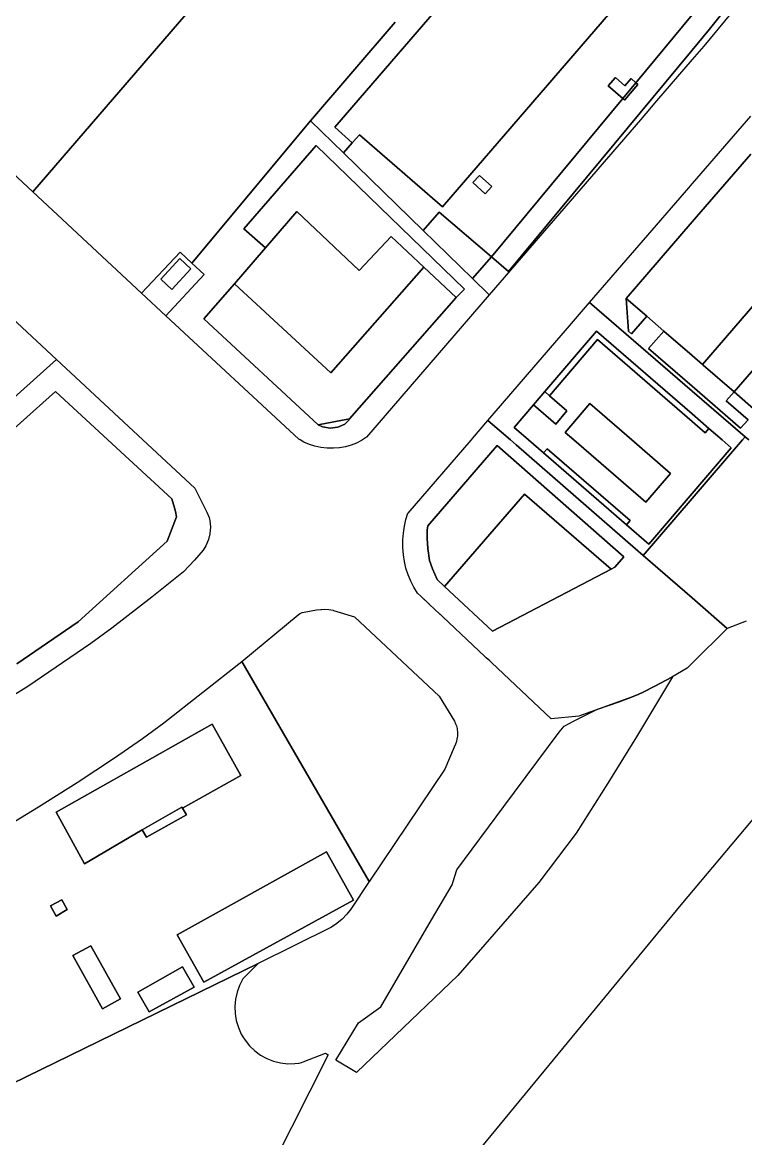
# Model space of a CAD drawing. Header units: millimetres. Extents: x 1888 to 2040, y 1705 to 1894.
# Drawn here: x 1931.3729 to 1931.5289, y 1831.8268 to 1832.0673 of the extents above; entities that cross this region are included whole.
import ezdxf

# ---------------------------------------------------------------- set-up
doc = ezdxf.new("R2010")
doc.units = ezdxf.units.MM

msp = doc.modelspace()

# ---------------------------------------------------------------- linework, layer by layer
for p, q in [((1931.42748, 1832.09133), (1931.37519, 1832.03073)), ((1931.37519, 1832.03073), (1931.42748, 1832.09133)), ((1931.42748, 1832.09133), (1931.37519, 1832.03073)), ((1931.37519, 1832.03073), (1931.42748, 1832.09133)), ((1931.4403, 1832.04467), (1931.47987, 1832.0905)), ((1931.47987, 1832.0905), (1931.4403, 1832.04467)), ((1931.51306, 1832.08496), (1931.46355, 1832.02755)), ((1931.46355, 1832.02755), (1931.51306, 1832.08496)), ((1931.4533, 1832.06731), (1931.43506, 1832.04603)), ((1931.43506, 1832.04603), (1931.4533, 1832.06731)), ((1931.4533, 1832.06731), (1931.43506, 1832.04603)), ((1931.43506, 1832.04603), (1931.4533, 1832.06731)), ((1931.50521, 1832.05426), (1931.51735, 1832.06888)), ((1931.51735, 1832.06888), (1931.50521, 1832.05426)), ((1931.52568, 1832.06915), (1931.51987, 1832.06217)), ((1931.52568, 1832.06915), (1931.51987, 1832.06217)), ((1931.52338, 1832.06867), (1931.5211, 1832.06579)), ((1931.5211, 1832.06579), (1931.52338, 1832.06867)), ((1931.5211, 1832.06579), (1931.51735, 1832.06127)), ((1931.51735, 1832.06127), (1931.5211, 1832.06579)), ((1931.51735, 1832.06127), (1931.47778, 1832.01359)), ((1931.47778, 1832.01359), (1931.51735, 1832.06127)), ((1931.51987, 1832.06217), (1931.51735, 1832.05926)), ((1931.51987, 1832.06217), (1931.51735, 1832.05926)), ((1931.51735, 1832.05926), (1931.50966, 1832.05036)), ((1931.51735, 1832.05926), (1931.50966, 1832.05036)), ((1931.49925, 1832.0536), (1931.50082, 1832.05539)), ((1931.50082, 1832.05539), (1931.49925, 1832.0536)), ((1931.50082, 1832.05539), (1931.50286, 1832.05362)), ((1931.50286, 1832.05362), (1931.50082, 1832.05539)), ((1931.37519, 1832.03073), (1931.3488, 1832.05526)), ((1931.37519, 1832.03073), (1931.3488, 1832.05526)), ((1931.5024, 1832.05087), (1931.49925, 1832.0536)), ((1931.49925, 1832.0536), (1931.5024, 1832.05087)), ((1931.5024, 1832.05087), (1931.50521, 1832.05426)), ((1931.50521, 1832.05426), (1931.5024, 1832.05087)), ((1931.50566, 1832.05387), (1931.50279, 1832.05054)), ((1931.50279, 1832.05054), (1931.50566, 1832.05387)), ((1931.50286, 1832.05362), (1931.50418, 1832.05515)), ((1931.50418, 1832.05515), (1931.50286, 1832.05362)), ((1931.50418, 1832.05515), (1931.50521, 1832.05426)), ((1931.50521, 1832.05426), (1931.50418, 1832.05515)), ((1931.50521, 1832.05426), (1931.50566, 1832.05387)), ((1931.50566, 1832.05387), (1931.50521, 1832.05426)), ((1931.47409, 1832.01677), (1931.5024, 1832.05087)), ((1931.5024, 1832.05087), (1931.47409, 1832.01677)), ((1931.50279, 1832.05054), (1931.5024, 1832.05087)), ((1931.5024, 1832.05087), (1931.50279, 1832.05054)), ((1931.50966, 1832.05036), (1931.50621, 1832.04625)), ((1931.50966, 1832.05036), (1931.50621, 1832.04625)), ((1931.43506, 1832.04603), (1931.4095, 1832.01538)), ((1931.4095, 1832.01538), (1931.43506, 1832.04603)), ((1931.43506, 1832.04603), (1931.4095, 1832.01538)), ((1931.4095, 1832.01538), (1931.43506, 1832.04603)), ((1931.44215, 1832.03914), (1931.43506, 1832.04603)), ((1931.43506, 1832.04603), (1931.44215, 1832.03914)), ((1931.44215, 1832.03914), (1931.43506, 1832.04603)), ((1931.43506, 1832.04603), (1931.44215, 1832.03914)), ((1931.50621, 1832.04625), (1931.47361, 1832.00858)), ((1931.50621, 1832.04625), (1931.47361, 1832.00858)), ((1931.51742, 1832.03258), (1931.52998, 1832.04708)), ((1931.51742, 1832.03258), (1931.52998, 1832.04708)), ((1931.44406, 1832.04131), (1931.4403, 1832.04467)), ((1931.4403, 1832.04467), (1931.44406, 1832.04131)), ((1931.44215, 1832.03914), (1931.44406, 1832.04131)), ((1931.44406, 1832.04131), (1931.44215, 1832.03914)), ((1931.44562, 1832.04301), (1931.44406, 1832.04131)), ((1931.44406, 1832.04131), (1931.44562, 1832.04301)), ((1931.46355, 1832.02755), (1931.44562, 1832.04301)), ((1931.44562, 1832.04301), (1931.46355, 1832.02755)), ((1931.42067, 1832.02278), (1931.43631, 1832.04074)), ((1931.43631, 1832.04074), (1931.42067, 1832.02278)), ((1931.43631, 1832.04074), (1931.46825, 1832.00981)), ((1931.46825, 1832.00981), (1931.43631, 1832.04074)), ((1931.45936, 1832.02242), (1931.44215, 1832.03914)), ((1931.44215, 1832.03914), (1931.45936, 1832.02242)), ((1931.45936, 1832.02242), (1931.44215, 1832.03914)), ((1931.44215, 1832.03914), (1931.45936, 1832.02242)), ((1931.51735, 1832.02428), (1931.52998, 1832.03889)), ((1931.52998, 1832.03889), (1931.51735, 1832.02428)), ((1931.4701, 1832.03274), (1931.47154, 1832.03431)), ((1931.47154, 1832.03431), (1931.4701, 1832.03274)), ((1931.47154, 1832.03431), (1931.47414, 1832.03192)), ((1931.47414, 1832.03192), (1931.47154, 1832.03431)), ((1931.4727, 1832.03035), (1931.4701, 1832.03274)), ((1931.4701, 1832.03274), (1931.4727, 1832.03035)), ((1931.47414, 1832.03192), (1931.4727, 1832.03035)), ((1931.4727, 1832.03035), (1931.47414, 1832.03192)), ((1931.49525, 1832.0069), (1931.51661, 1832.0316)), ((1931.49525, 1832.0069), (1931.51661, 1832.0316)), ((1931.51661, 1832.0316), (1931.51735, 1832.0325)), ((1931.51661, 1832.0316), (1931.51735, 1832.0325)), ((1931.51735, 1832.0325), (1931.51742, 1832.03258)), ((1931.51735, 1832.0325), (1931.51742, 1832.03258)), ((1931.39861, 1832.00895), (1931.37519, 1832.03073)), ((1931.39861, 1832.00895), (1931.37519, 1832.03073)), ((1931.34439, 1832.02797), (1931.38031, 1831.99462)), ((1931.34439, 1832.02797), (1931.38031, 1831.99462)), ((1931.42536, 1832.01872), (1931.43209, 1832.02649)), ((1931.43209, 1832.02649), (1931.42536, 1832.01872)), ((1931.43209, 1832.02649), (1931.44558, 1832.01383)), ((1931.44558, 1832.01383), (1931.43209, 1832.02649)), ((1931.45936, 1832.02242), (1931.46282, 1832.02639)), ((1931.46282, 1832.02639), (1931.45936, 1832.02242)), ((1931.46282, 1832.02639), (1931.47409, 1832.01677)), ((1931.47409, 1832.01677), (1931.46282, 1832.02639)), ((1931.5031, 1832.0078), (1931.51735, 1832.02428)), ((1931.51735, 1832.02428), (1931.5031, 1832.0078)), ((1931.42536, 1832.01872), (1931.42067, 1832.02278)), ((1931.42067, 1832.02278), (1931.42536, 1832.01872)), ((1931.47002, 1832.01207), (1931.45936, 1832.02242)), ((1931.45936, 1832.02242), (1931.47002, 1832.01207)), ((1931.47002, 1832.01207), (1931.45936, 1832.02242)), ((1931.45936, 1832.02242), (1931.47002, 1832.01207)), ((1931.44558, 1832.01383), (1931.45244, 1832.02117)), ((1931.45244, 1832.02117), (1931.44558, 1832.01383)), ((1931.45244, 1832.02117), (1931.45953, 1832.01454)), ((1931.45953, 1832.01454), (1931.45244, 1832.02117)), ((1931.40695, 1832.01773), (1931.39861, 1832.00895)), ((1931.39861, 1832.00895), (1931.40695, 1832.01773)), ((1931.40695, 1832.01773), (1931.39861, 1832.00895)), ((1931.39861, 1832.00895), (1931.40695, 1832.01773)), ((1931.4095, 1832.01538), (1931.40695, 1832.01773)), ((1931.40695, 1832.01773), (1931.4095, 1832.01538)), ((1931.4095, 1832.01538), (1931.40695, 1832.01773)), ((1931.40695, 1832.01773), (1931.4095, 1832.01538)), ((1931.41865, 1832.01096), (1931.42536, 1832.01872)), ((1931.42536, 1832.01872), (1931.41865, 1832.01096)), ((1931.40278, 1832.01192), (1931.4069, 1832.01638)), ((1931.4069, 1832.01638), (1931.40278, 1832.01192)), ((1931.4069, 1832.01638), (1931.40926, 1832.01416)), ((1931.40926, 1832.01416), (1931.4069, 1832.01638)), ((1931.4095, 1832.01538), (1931.41212, 1832.01296)), ((1931.41212, 1832.01296), (1931.4095, 1832.01538)), ((1931.4095, 1832.01538), (1931.41212, 1832.01296)), ((1931.41212, 1832.01296), (1931.4095, 1832.01538)), ((1931.45953, 1832.01454), (1931.43945, 1831.99175)), ((1931.43945, 1831.99175), (1931.45953, 1832.01454)), ((1931.45953, 1832.01454), (1931.4665, 1832.00802)), ((1931.4665, 1832.00802), (1931.45953, 1832.01454)), ((1931.47409, 1832.01677), (1931.47002, 1832.01207)), ((1931.47002, 1832.01207), (1931.47409, 1832.01677)), ((1931.47778, 1832.01359), (1931.47409, 1832.01677)), ((1931.47409, 1832.01677), (1931.47778, 1832.01359)), ((1931.41212, 1832.01296), (1931.40389, 1832.00404)), ((1931.40389, 1832.00404), (1931.41212, 1832.01296)), ((1931.41212, 1832.01296), (1931.40389, 1832.00404)), ((1931.40389, 1832.00404), (1931.41212, 1832.01296)), ((1931.40926, 1832.01416), (1931.40514, 1832.0097)), ((1931.40514, 1832.0097), (1931.40926, 1832.01416)), ((1931.47361, 1832.00858), (1931.47002, 1832.01207)), ((1931.47002, 1832.01207), (1931.47361, 1832.00858)), ((1931.47361, 1832.00858), (1931.47002, 1832.01207)), ((1931.47002, 1832.01207), (1931.47361, 1832.00858)), ((1931.40514, 1832.0097), (1931.40278, 1832.01192)), ((1931.40278, 1832.01192), (1931.40514, 1832.0097)), ((1931.41208, 1832.00337), (1931.41865, 1832.01096)), ((1931.41865, 1832.01096), (1931.41208, 1832.00337)), ((1931.43945, 1831.99175), (1931.41865, 1832.01096)), ((1931.41865, 1832.01096), (1931.43945, 1831.99175)), ((1931.46825, 1832.00981), (1931.4665, 1832.00802)), ((1931.4665, 1832.00802), (1931.46825, 1832.00981)), ((1931.40389, 1832.00404), (1931.39861, 1832.00895)), ((1931.40389, 1832.00404), (1931.39861, 1832.00895)), ((1931.4665, 1832.00802), (1931.44346, 1831.98183)), ((1931.44346, 1831.98183), (1931.4665, 1832.00802)), ((1931.47361, 1832.00858), (1931.44714, 1831.97788)), ((1931.47361, 1832.00858), (1931.44714, 1831.97788)), ((1931.5031, 1832.0078), (1931.50756, 1832.00394)), ((1931.50361, 1832.00075), (1931.5031, 1832.0078)), ((1931.50756, 1832.00394), (1931.5031, 1832.0078)), ((1931.5031, 1832.0078), (1931.50361, 1832.00075)), ((1931.48963, 1832.00038), (1931.49525, 1832.0069)), ((1931.48963, 1832.00038), (1931.49525, 1832.0069)), ((1931.49525, 1832.0069), (1931.51735, 1831.98784)), ((1931.51735, 1831.98784), (1931.49525, 1832.0069)), ((1931.49525, 1832.0069), (1931.51735, 1831.98784)), ((1931.51735, 1831.98784), (1931.49525, 1832.0069)), ((1931.5196, 1831.99354), (1931.5313, 1832.0071)), ((1931.5313, 1832.0071), (1931.5196, 1831.99354)), ((1931.54201, 1832.00571), (1931.5264, 1831.98765)), ((1931.5264, 1831.98765), (1931.54201, 1832.00571)), ((1931.43255, 1831.97746), (1931.40389, 1832.00404)), ((1931.43255, 1831.97746), (1931.40389, 1832.00404)), ((1931.43675, 1831.98056), (1931.41208, 1832.00337)), ((1931.41208, 1832.00337), (1931.43675, 1831.98056)), ((1931.50756, 1832.00394), (1931.50429, 1832.00016)), ((1931.50429, 1832.00016), (1931.50756, 1832.00394)), ((1931.51123, 1832.00077), (1931.50756, 1832.00394)), ((1931.50756, 1832.00394), (1931.51123, 1832.00077)), ((1931.47329, 1831.98146), (1931.48954, 1832.00028)), ((1931.47329, 1831.98146), (1931.48954, 1832.00028)), ((1931.4856, 1831.98771), (1931.49673, 1832.00071)), ((1931.49673, 1832.00071), (1931.4856, 1831.98771)), ((1931.48954, 1832.00028), (1931.48963, 1832.00038)), ((1931.48954, 1832.00028), (1931.48963, 1832.00038)), ((1931.49673, 1832.00071), (1931.51735, 1831.9829)), ((1931.51735, 1831.9829), (1931.49673, 1832.00071)), ((1931.50429, 1832.00016), (1931.50361, 1832.00075)), ((1931.50361, 1832.00075), (1931.50429, 1832.00016)), ((1931.50796, 1831.99699), (1931.51123, 1832.00077)), ((1931.51123, 1832.00077), (1931.50796, 1831.99699)), ((1931.51123, 1832.00077), (1931.51735, 1831.99548)), ((1931.51735, 1831.99548), (1931.51123, 1832.00077)), ((1931.48663, 1831.98684), (1931.49696, 1831.99891)), ((1931.49696, 1831.99891), (1931.48663, 1831.98684)), ((1931.49696, 1831.99891), (1931.51735, 1831.98131)), ((1931.51735, 1831.98131), (1931.49696, 1831.99891)), ((1931.51735, 1831.98887), (1931.50796, 1831.99699)), ((1931.50796, 1831.99699), (1931.51735, 1831.98887)), ((1931.51735, 1831.99548), (1931.5196, 1831.99354)), ((1931.5196, 1831.99354), (1931.51735, 1831.99548)), ((1931.38031, 1831.99462), (1931.36097, 1831.97731)), ((1931.36097, 1831.97731), (1931.38031, 1831.99462)), ((1931.38031, 1831.99462), (1931.36097, 1831.97731)), ((1931.36097, 1831.97731), (1931.38031, 1831.99462)), ((1931.38031, 1831.99462), (1931.39891, 1831.97731)), ((1931.38031, 1831.99462), (1931.39891, 1831.97731)), ((1931.5196, 1831.99354), (1931.51973, 1831.99342)), ((1931.51973, 1831.99342), (1931.5196, 1831.99354)), ((1931.51973, 1831.99342), (1931.5264, 1831.98765)), ((1931.5264, 1831.98765), (1931.51973, 1831.99342)), ((1931.52781, 1831.97982), (1931.51735, 1831.98887)), ((1931.51735, 1831.98887), (1931.52781, 1831.97982)), ((1931.36844, 1831.97731), (1931.38005, 1831.98774)), ((1931.38005, 1831.98774), (1931.36844, 1831.97731)), ((1931.38005, 1831.98774), (1931.39138, 1831.97731)), ((1931.39138, 1831.97731), (1931.38005, 1831.98774)), ((1931.48316, 1831.98485), (1931.4856, 1831.98771)), ((1931.4856, 1831.98771), (1931.48316, 1831.98485)), ((1931.48663, 1831.98684), (1931.4856, 1831.98771)), ((1931.4856, 1831.98771), (1931.48663, 1831.98684)), ((1931.49037, 1831.98355), (1931.48663, 1831.98684)), ((1931.48663, 1831.98684), (1931.49037, 1831.98355)), ((1931.51735, 1831.98784), (1931.52881, 1831.97796)), ((1931.52881, 1831.97796), (1931.51735, 1831.98784)), ((1931.51735, 1831.98784), (1931.52881, 1831.97796)), ((1931.52881, 1831.97796), (1931.51735, 1831.98784)), ((1931.52472, 1831.98571), (1931.5264, 1831.98765)), ((1931.5264, 1831.98765), (1931.52472, 1831.98571)), ((1931.52941, 1831.98167), (1931.52472, 1831.98571)), ((1931.52472, 1831.98571), (1931.52941, 1831.98167)), ((1931.5264, 1831.98765), (1931.53108, 1831.98361)), ((1931.53108, 1831.98361), (1931.5264, 1831.98765)), ((1931.479, 1831.97999), (1931.48316, 1831.98485)), ((1931.48316, 1831.98485), (1931.479, 1831.97999)), ((1931.48316, 1831.98485), (1931.48793, 1831.98072)), ((1931.48793, 1831.98072), (1931.48316, 1831.98485)), ((1931.48793, 1831.98072), (1931.49037, 1831.98355)), ((1931.49037, 1831.98355), (1931.48793, 1831.98072)), ((1931.49532, 1831.98512), (1931.48999, 1831.97894)), ((1931.48999, 1831.97894), (1931.49532, 1831.98512)), ((1931.50435, 1831.97731), (1931.49532, 1831.98512)), ((1931.49532, 1831.98512), (1931.50435, 1831.97731)), ((1931.43675, 1831.98056), (1931.44346, 1831.98183)), ((1931.44346, 1831.98183), (1931.43675, 1831.98056)), ((1931.44244, 1831.98073), (1931.44094, 1831.98003)), ((1931.44094, 1831.98003), (1931.44244, 1831.98073)), ((1931.44331, 1831.98155), (1931.44244, 1831.98073)), ((1931.44244, 1831.98073), (1931.44331, 1831.98155)), ((1931.44346, 1831.98183), (1931.44331, 1831.98155)), ((1931.44331, 1831.98155), (1931.44346, 1831.98183)), ((1931.46999, 1831.97759), (1931.47329, 1831.98146)), ((1931.46999, 1831.97759), (1931.47329, 1831.98146)), ((1931.47329, 1831.98146), (1931.47818, 1831.97731)), ((1931.47818, 1831.97731), (1931.47329, 1831.98146)), ((1931.47329, 1831.98146), (1931.47818, 1831.97731)), ((1931.47818, 1831.97731), (1931.47329, 1831.98146)), ((1931.51735, 1831.9829), (1931.52096, 1831.97978)), ((1931.52096, 1831.97978), (1931.51735, 1831.9829)), ((1931.51735, 1831.98131), (1931.52018, 1831.97887)), ((1931.52018, 1831.97887), (1931.51735, 1831.98131)), ((1931.52941, 1831.98167), (1931.52781, 1831.97982)), ((1931.52781, 1831.97982), (1931.52941, 1831.98167)), ((1931.43768, 1831.98013), (1931.43675, 1831.98056)), ((1931.43675, 1831.98056), (1931.43768, 1831.98013)), ((1931.4393, 1831.97982), (1931.43768, 1831.98013)), ((1931.43768, 1831.98013), (1931.4393, 1831.97982)), ((1931.44094, 1831.98003), (1931.4393, 1831.97982)), ((1931.4393, 1831.97982), (1931.44094, 1831.98003)), ((1931.4821, 1831.97731), (1931.479, 1831.97999)), ((1931.479, 1831.97999), (1931.4821, 1831.97731)), ((1931.48999, 1831.97894), (1931.49188, 1831.97731)), ((1931.49188, 1831.97731), (1931.48999, 1831.97894)), ((1931.52018, 1831.97887), (1931.52096, 1831.97978)), ((1931.52096, 1831.97978), (1931.52018, 1831.97887)), ((1931.52096, 1831.97978), (1931.52383, 1831.97731)), ((1931.52383, 1831.97731), (1931.52096, 1831.97978)), ((1931.39138, 1831.97731), (1931.40514, 1831.96464)), ((1931.40514, 1831.96464), (1931.39138, 1831.97731)), ((1931.39891, 1831.97731), (1931.4101, 1831.96689)), ((1931.39891, 1831.97731), (1931.4101, 1831.96689)), ((1931.43282, 1831.97731), (1931.43255, 1831.97746)), ((1931.43282, 1831.97731), (1931.43255, 1831.97746)), ((1931.43366, 1831.97685), (1931.43282, 1831.97731)), ((1931.43366, 1831.97685), (1931.43282, 1831.97731)), ((1931.43482, 1831.97635), (1931.43366, 1831.97685)), ((1931.43482, 1831.97635), (1931.43366, 1831.97685)), ((1931.43603, 1831.97597), (1931.43482, 1831.97635)), ((1931.43603, 1831.97597), (1931.43482, 1831.97635)), ((1931.43727, 1831.97571), (1931.43603, 1831.97597)), ((1931.43727, 1831.97571), (1931.43603, 1831.97597)), ((1931.44381, 1831.97617), (1931.4426, 1831.97584)), ((1931.44381, 1831.97617), (1931.4426, 1831.97584)), ((1931.44498, 1831.97663), (1931.44381, 1831.97617)), ((1931.44498, 1831.97663), (1931.44381, 1831.97617)), ((1931.44609, 1831.9772), (1931.44498, 1831.97663)), ((1931.44609, 1831.9772), (1931.44498, 1831.97663)), ((1931.44626, 1831.97731), (1931.44609, 1831.9772)), ((1931.44626, 1831.97731), (1931.44609, 1831.9772)), ((1931.44714, 1831.97788), (1931.44626, 1831.97731)), ((1931.44714, 1831.97788), (1931.44626, 1831.97731)), ((1931.4561, 1831.96155), (1931.46972, 1831.97728)), ((1931.4561, 1831.96155), (1931.46972, 1831.97728)), ((1931.46035, 1831.95877), (1931.47535, 1831.97609)), ((1931.47535, 1831.97609), (1931.46035, 1831.95877)), ((1931.46972, 1831.97728), (1931.46975, 1831.97731)), ((1931.46972, 1831.97728), (1931.46975, 1831.97731)), ((1931.46975, 1831.97731), (1931.46999, 1831.97759)), ((1931.46975, 1831.97731), (1931.46999, 1831.97759)), ((1931.47535, 1831.97609), (1931.5026, 1831.9521)), ((1931.5026, 1831.9521), (1931.47535, 1831.97609)), ((1931.47818, 1831.97731), (1931.47939, 1831.97628)), ((1931.47939, 1831.97628), (1931.47818, 1831.97731)), ((1931.47818, 1831.97731), (1931.47939, 1831.97628)), ((1931.47939, 1831.97628), (1931.47818, 1831.97731)), ((1931.47939, 1831.97628), (1931.50515, 1831.95385)), ((1931.50515, 1831.95385), (1931.47939, 1831.97628)), ((1931.47939, 1831.97628), (1931.50515, 1831.95385)), ((1931.50515, 1831.95385), (1931.47939, 1831.97628)), ((1931.48534, 1831.97451), (1931.4821, 1831.97731)), ((1931.4821, 1831.97731), (1931.48534, 1831.97451)), ((1931.49188, 1831.97731), (1931.50739, 1831.9639)), ((1931.50739, 1831.9639), (1931.49188, 1831.97731)), ((1931.51272, 1831.97007), (1931.50435, 1831.97731)), ((1931.50435, 1831.97731), (1931.51272, 1831.97007)), ((1931.52825, 1831.97731), (1931.51735, 1831.96467)), ((1931.51735, 1831.96467), (1931.52825, 1831.97731)), ((1931.52383, 1831.97731), (1931.52579, 1831.97562)), ((1931.52579, 1831.97562), (1931.52383, 1831.97731)), ((1931.52881, 1831.97796), (1931.52825, 1831.97731)), ((1931.52825, 1831.97731), (1931.52881, 1831.97796)), ((1931.52881, 1831.97796), (1931.52956, 1831.97731)), ((1931.52956, 1831.97731), (1931.52881, 1831.97796)), ((1931.52881, 1831.97796), (1931.52956, 1831.97731)), ((1931.52956, 1831.97731), (1931.52881, 1831.97796)), ((1931.43863, 1831.97555), (1931.43727, 1831.97571)), ((1931.43863, 1831.97555), (1931.43727, 1831.97571)), ((1931.44, 1831.97553), (1931.43863, 1831.97555)), ((1931.44, 1831.97553), (1931.43863, 1831.97555)), ((1931.44131, 1831.97562), (1931.44, 1831.97553)), ((1931.44131, 1831.97562), (1931.44, 1831.97553)), ((1931.4426, 1831.97584), (1931.44131, 1831.97562)), ((1931.4426, 1831.97584), (1931.44131, 1831.97562)), ((1931.48611, 1831.97541), (1931.48534, 1831.97451)), ((1931.48534, 1831.97451), (1931.48611, 1831.97541)), ((1931.50322, 1831.95904), (1931.48534, 1831.97451)), ((1931.48534, 1831.97451), (1931.50322, 1831.95904)), ((1931.504, 1831.95994), (1931.48611, 1831.97541)), ((1931.48611, 1831.97541), (1931.504, 1831.95994)), ((1931.51502, 1831.87716), (1931.59749, 1831.97549)), ((1931.51502, 1831.87716), (1931.59749, 1831.97549)), ((1931.52579, 1831.97562), (1931.51735, 1831.96575)), ((1931.51735, 1831.96575), (1931.52579, 1831.97562)), ((1931.50739, 1831.9639), (1931.51272, 1831.97007)), ((1931.51272, 1831.97007), (1931.50739, 1831.9639)), ((1931.4101, 1831.96689), (1931.41274, 1831.96176)), ((1931.4101, 1831.96689), (1931.41274, 1831.96176)), ((1931.40514, 1831.96464), (1931.40571, 1831.96267)), ((1931.40571, 1831.96267), (1931.40514, 1831.96464)), ((1931.48121, 1831.96565), (1931.46398, 1831.94576)), ((1931.46398, 1831.94576), (1931.48121, 1831.96565)), ((1931.49989, 1831.94949), (1931.48121, 1831.96565)), ((1931.48121, 1831.96565), (1931.49989, 1831.94949)), ((1931.51735, 1831.96467), (1931.50679, 1831.95243)), ((1931.50679, 1831.95243), (1931.51735, 1831.96467)), ((1931.51735, 1831.96575), (1931.50805, 1831.95487)), ((1931.50805, 1831.95487), (1931.51735, 1831.96575)), ((1931.40571, 1831.96267), (1931.40595, 1831.9619)), ((1931.40595, 1831.9619), (1931.40571, 1831.96267)), ((1931.40595, 1831.9619), (1931.40618, 1831.96077)), ((1931.40618, 1831.96077), (1931.40595, 1831.9619)), ((1931.41274, 1831.96176), (1931.41319, 1831.96059)), ((1931.41274, 1831.96176), (1931.41319, 1831.96059)), ((1931.45565, 1831.96013), (1931.45608, 1831.96154)), ((1931.45565, 1831.96013), (1931.45608, 1831.96154)), ((1931.45608, 1831.96154), (1931.4561, 1831.96155)), ((1931.45608, 1831.96154), (1931.4561, 1831.96155)), ((1931.40618, 1831.96077), (1931.40414, 1831.9555)), ((1931.40414, 1831.9555), (1931.40618, 1831.96077)), ((1931.41319, 1831.96059), (1931.41335, 1831.95984)), ((1931.41319, 1831.96059), (1931.41335, 1831.95984)), ((1931.41335, 1831.95984), (1931.41347, 1831.95855)), ((1931.41335, 1831.95984), (1931.41347, 1831.95855)), ((1931.45532, 1831.9587), (1931.45565, 1831.96013)), ((1931.45532, 1831.9587), (1931.45565, 1831.96013)), ((1931.50322, 1831.95904), (1931.504, 1831.95994)), ((1931.504, 1831.95994), (1931.50322, 1831.95904)), ((1931.41336, 1831.9571), (1931.41307, 1831.95585)), ((1931.41336, 1831.9571), (1931.41307, 1831.95585)), ((1931.41347, 1831.95855), (1931.41336, 1831.9571)), ((1931.41347, 1831.95855), (1931.41336, 1831.9571)), ((1931.455, 1831.95577), (1931.45511, 1831.95724)), ((1931.455, 1831.95577), (1931.45511, 1831.95724)), ((1931.45511, 1831.95724), (1931.45532, 1831.9587)), ((1931.45511, 1831.95724), (1931.45532, 1831.9587)), ((1931.4602, 1831.95607), (1931.46022, 1831.95784)), ((1931.46022, 1831.95784), (1931.4602, 1831.95607)), ((1931.46022, 1831.95784), (1931.46035, 1831.95877)), ((1931.46035, 1831.95877), (1931.46022, 1831.95784)), ((1931.50805, 1831.95487), (1931.50322, 1831.95904)), ((1931.50322, 1831.95904), (1931.50805, 1831.95487)), ((1931.40414, 1831.9555), (1931.38497, 1831.93813)), ((1931.38497, 1831.93813), (1931.40414, 1831.9555)), ((1931.41249, 1831.95447), (1931.41191, 1831.95358)), ((1931.41249, 1831.95447), (1931.41191, 1831.95358)), ((1931.41307, 1831.95585), (1931.41249, 1831.95447)), ((1931.41307, 1831.95585), (1931.41249, 1831.95447)), ((1931.45499, 1831.95414), (1931.455, 1831.95577)), ((1931.45499, 1831.95414), (1931.455, 1831.95577)), ((1931.46034, 1831.95394), (1931.4602, 1831.95607)), ((1931.4602, 1831.95607), (1931.46034, 1831.95394)), ((1931.41191, 1831.95358), (1931.41002, 1831.95141)), ((1931.41191, 1831.95358), (1931.41002, 1831.95141)), ((1931.45511, 1831.95252), (1931.45499, 1831.95414)), ((1931.45511, 1831.95252), (1931.45499, 1831.95414)), ((1931.45532, 1831.95109), (1931.45511, 1831.95252)), ((1931.45532, 1831.95109), (1931.45511, 1831.95252)), ((1931.46074, 1831.95133), (1931.46034, 1831.95394)), ((1931.46034, 1831.95394), (1931.46074, 1831.95133)), ((1931.5026, 1831.9521), (1931.50066, 1831.94989)), ((1931.50066, 1831.94989), (1931.5026, 1831.9521)), ((1931.50515, 1831.95385), (1931.50679, 1831.95243)), ((1931.50679, 1831.95243), (1931.50515, 1831.95385)), ((1931.50515, 1831.95385), (1931.50679, 1831.95243)), ((1931.50679, 1831.95243), (1931.50515, 1831.95385)), ((1931.50679, 1831.95243), (1931.51735, 1831.94327)), ((1931.51735, 1831.94327), (1931.50679, 1831.95243)), ((1931.50679, 1831.95243), (1931.51735, 1831.94327)), ((1931.51735, 1831.94327), (1931.50679, 1831.95243)), ((1931.41002, 1831.95141), (1931.40771, 1831.94892)), ((1931.41002, 1831.95141), (1931.40771, 1831.94892)), ((1931.45565, 1831.94969), (1931.45532, 1831.95109)), ((1931.45565, 1831.94969), (1931.45532, 1831.95109)), ((1931.45611, 1831.94826), (1931.45565, 1831.94969)), ((1931.45611, 1831.94826), (1931.45565, 1831.94969)), ((1931.46138, 1831.94951), (1931.46074, 1831.95133)), ((1931.46074, 1831.95133), (1931.46138, 1831.94951)), ((1931.46239, 1831.94725), (1931.46138, 1831.94951)), ((1931.46138, 1831.94951), (1931.46239, 1831.94725)), ((1931.49989, 1831.94949), (1931.47429, 1831.9361)), ((1931.47429, 1831.9361), (1931.49989, 1831.94949)), ((1931.50066, 1831.94989), (1931.49989, 1831.94949)), ((1931.49989, 1831.94949), (1931.50066, 1831.94989)), ((1931.40771, 1831.94892), (1931.40088, 1831.94341)), ((1931.40771, 1831.94892), (1931.40088, 1831.94341)), ((1931.45669, 1831.94688), (1931.45611, 1831.94826)), ((1931.45669, 1831.94688), (1931.45611, 1831.94826)), ((1931.46398, 1831.94576), (1931.46239, 1831.94725)), ((1931.46239, 1831.94725), (1931.46398, 1831.94576)), ((1931.45737, 1831.94555), (1931.45669, 1831.94688)), ((1931.45737, 1831.94555), (1931.45669, 1831.94688)), ((1931.45817, 1831.94428), (1931.45737, 1831.94555)), ((1931.45817, 1831.94428), (1931.45737, 1831.94555)), ((1931.47429, 1831.9361), (1931.46398, 1831.94576)), ((1931.46398, 1831.94576), (1931.47429, 1831.9361)), ((1931.40088, 1831.94341), (1931.39222, 1831.93674)), ((1931.40088, 1831.94341), (1931.39222, 1831.93674)), ((1931.45892, 1831.94358), (1931.45817, 1831.94428)), ((1931.45892, 1831.94358), (1931.45817, 1831.94428)), ((1931.45896, 1831.94354), (1931.45892, 1831.94358)), ((1931.45896, 1831.94354), (1931.45892, 1831.94358)), ((1931.45916, 1831.94335), (1931.45896, 1831.94354)), ((1931.45916, 1831.94335), (1931.45896, 1831.94354)), ((1931.45928, 1831.94324), (1931.45916, 1831.94335)), ((1931.45928, 1831.94324), (1931.45916, 1831.94335)), ((1931.45935, 1831.94317), (1931.45928, 1831.94324)), ((1931.45935, 1831.94317), (1931.45928, 1831.94324)), ((1931.45945, 1831.94308), (1931.45935, 1831.94317)), ((1931.45945, 1831.94308), (1931.45935, 1831.94317)), ((1931.45953, 1831.943), (1931.45945, 1831.94308)), ((1931.45953, 1831.943), (1931.45945, 1831.94308)), ((1931.45958, 1831.94296), (1931.45953, 1831.943)), ((1931.45958, 1831.94296), (1931.45953, 1831.943)), ((1931.45964, 1831.9429), (1931.45958, 1831.94296)), ((1931.45964, 1831.9429), (1931.45958, 1831.94296)), ((1931.45975, 1831.9428), (1931.45964, 1831.9429)), ((1931.45975, 1831.9428), (1931.45964, 1831.9429)), ((1931.45987, 1831.94268), (1931.45975, 1831.9428)), ((1931.45987, 1831.94268), (1931.45975, 1831.9428)), ((1931.4603, 1831.94228), (1931.45987, 1831.94268)), ((1931.4603, 1831.94228), (1931.45987, 1831.94268)), ((1931.46038, 1831.9422), (1931.4603, 1831.94228)), ((1931.46038, 1831.9422), (1931.4603, 1831.94228)), ((1931.51735, 1831.94327), (1931.52494, 1831.93669)), ((1931.52494, 1831.93669), (1931.51735, 1831.94327)), ((1931.51735, 1831.94327), (1931.52494, 1831.93669)), ((1931.52494, 1831.93669), (1931.51735, 1831.94327)), ((1931.43241, 1831.93963), (1931.43269, 1831.93983)), ((1931.43241, 1831.93963), (1931.43269, 1831.93983)), ((1931.43269, 1831.93983), (1931.43329, 1831.94011)), ((1931.43269, 1831.93983), (1931.43329, 1831.94011)), ((1931.43329, 1831.94011), (1931.43373, 1831.94023)), ((1931.43329, 1831.94011), (1931.43373, 1831.94023)), ((1931.43373, 1831.94023), (1931.43639, 1831.94067)), ((1931.43373, 1831.94023), (1931.43639, 1831.94067)), ((1931.43639, 1831.94067), (1931.43731, 1831.94078)), ((1931.43639, 1831.94067), (1931.43731, 1831.94078)), ((1931.43731, 1831.94078), (1931.43745, 1831.94079)), ((1931.43731, 1831.94078), (1931.43745, 1831.94079)), ((1931.43745, 1831.94079), (1931.43803, 1831.94082)), ((1931.43745, 1831.94079), (1931.43803, 1831.94082)), ((1931.43803, 1831.94082), (1931.43901, 1831.94079)), ((1931.43803, 1831.94082), (1931.43901, 1831.94079)), ((1931.43901, 1831.94079), (1931.43946, 1831.94072)), ((1931.43901, 1831.94079), (1931.43946, 1831.94072)), ((1931.43946, 1831.94072), (1931.43992, 1831.94061)), ((1931.43946, 1831.94072), (1931.43992, 1831.94061)), ((1931.43992, 1831.94061), (1931.44003, 1831.94058)), ((1931.43992, 1831.94061), (1931.44003, 1831.94058)), ((1931.44003, 1831.94058), (1931.44452, 1831.9392)), ((1931.44003, 1831.94058), (1931.44452, 1831.9392)), ((1931.46043, 1831.94216), (1931.46038, 1831.9422)), ((1931.46043, 1831.94216), (1931.46038, 1831.9422)), ((1931.46065, 1831.94195), (1931.46043, 1831.94216)), ((1931.46065, 1831.94195), (1931.46043, 1831.94216)), ((1931.46072, 1831.94189), (1931.46065, 1831.94195)), ((1931.46072, 1831.94189), (1931.46065, 1831.94195)), ((1931.46076, 1831.94185), (1931.46072, 1831.94189)), ((1931.46076, 1831.94185), (1931.46072, 1831.94189)), ((1931.46288, 1831.93986), (1931.46076, 1831.94185)), ((1931.46288, 1831.93986), (1931.46076, 1831.94185)), ((1931.46298, 1831.93976), (1931.46288, 1831.93986)), ((1931.46298, 1831.93976), (1931.46288, 1831.93986)), ((1931.38497, 1831.93813), (1931.37176, 1831.92906)), ((1931.37176, 1831.92906), (1931.38497, 1831.93813)), ((1931.42023, 1831.92954), (1931.43241, 1831.93963)), ((1931.42023, 1831.92954), (1931.43241, 1831.93963)), ((1931.44452, 1831.9392), (1931.46284, 1831.92213)), ((1931.44452, 1831.9392), (1931.46284, 1831.92213)), ((1931.46303, 1831.93972), (1931.46298, 1831.93976)), ((1931.46303, 1831.93972), (1931.46298, 1831.93976)), ((1931.46307, 1831.93968), (1931.46303, 1831.93972)), ((1931.46307, 1831.93968), (1931.46303, 1831.93972)), ((1931.46354, 1831.93924), (1931.46307, 1831.93968)), ((1931.46354, 1831.93924), (1931.46307, 1831.93968)), ((1931.46359, 1831.93919), (1931.46354, 1831.93924)), ((1931.46359, 1831.93919), (1931.46354, 1831.93924)), ((1931.47266, 1831.93067), (1931.46359, 1831.93919)), ((1931.47266, 1831.93067), (1931.46359, 1831.93919)), ((1931.52899, 1831.93826), (1931.52494, 1831.93669)), ((1931.52899, 1831.93826), (1931.52494, 1831.93669)), ((1931.39222, 1831.93674), (1931.38767, 1831.93343)), ((1931.39222, 1831.93674), (1931.38767, 1831.93343)), ((1931.52494, 1831.93669), (1931.51735, 1831.92924)), ((1931.52494, 1831.93669), (1931.51735, 1831.92924)), ((1931.38767, 1831.93343), (1931.37409, 1831.92417)), ((1931.38767, 1831.93343), (1931.37409, 1831.92417)), ((1931.47298, 1831.93038), (1931.47266, 1831.93067)), ((1931.47298, 1831.93038), (1931.47266, 1831.93067)), ((1931.47339, 1831.92999), (1931.47298, 1831.93038)), ((1931.47339, 1831.92999), (1931.47298, 1831.93038)), ((1931.40343, 1831.91633), (1931.42023, 1831.92954)), ((1931.40343, 1831.91633), (1931.42023, 1831.92954)), ((1931.44775, 1831.88219), (1931.42023, 1831.92954)), ((1931.42023, 1831.92954), (1931.44775, 1831.88219)), ((1931.44775, 1831.88219), (1931.42023, 1831.92954)), ((1931.42023, 1831.92954), (1931.44775, 1831.88219)), ((1931.47363, 1831.92978), (1931.47339, 1831.92999)), ((1931.47363, 1831.92978), (1931.47339, 1831.92999)), ((1931.47388, 1831.92954), (1931.47363, 1831.92978)), ((1931.47388, 1831.92954), (1931.47363, 1831.92978)), ((1931.47408, 1831.92934), (1931.47388, 1831.92954)), ((1931.47408, 1831.92934), (1931.47388, 1831.92954)), ((1931.48699, 1831.91725), (1931.47408, 1831.92934)), ((1931.48699, 1831.91725), (1931.47408, 1831.92934)), ((1931.51625, 1831.92816), (1931.51299, 1831.9262)), ((1931.51625, 1831.92816), (1931.51299, 1831.9262)), ((1931.51735, 1831.92924), (1931.51625, 1831.92816)), ((1931.51735, 1831.92924), (1931.51625, 1831.92816)), ((1931.51312, 1831.92628), (1931.50533, 1831.91334)), ((1931.51312, 1831.92628), (1931.50533, 1831.91334)), ((1931.50934, 1831.92422), (1931.51299, 1831.9262)), ((1931.51299, 1831.9262), (1931.50934, 1831.92422)), ((1931.51299, 1831.9262), (1931.50934, 1831.92422)), ((1931.50934, 1831.92422), (1931.51299, 1831.9262)), ((1931.51299, 1831.9262), (1931.51312, 1831.92628)), ((1931.51299, 1831.9262), (1931.51312, 1831.92628)), ((1931.37409, 1831.92417), (1931.36901, 1831.92099)), ((1931.37409, 1831.92417), (1931.36901, 1831.92099)), ((1931.50667, 1831.92288), (1931.50934, 1831.92422)), ((1931.50934, 1831.92422), (1931.50667, 1831.92288)), ((1931.50934, 1831.92422), (1931.50667, 1831.92288)), ((1931.50667, 1831.92288), (1931.50934, 1831.92422)), ((1931.46284, 1831.92213), (1931.46609, 1831.9167)), ((1931.46284, 1831.92213), (1931.46609, 1831.9167)), ((1931.50426, 1831.92186), (1931.49291, 1831.9178)), ((1931.50426, 1831.92186), (1931.49291, 1831.9178)), ((1931.49681, 1831.9192), (1931.5016, 1831.92091)), ((1931.49681, 1831.9192), (1931.5016, 1831.92091)), ((1931.5016, 1831.92091), (1931.50426, 1831.92186)), ((1931.5016, 1831.92091), (1931.50426, 1831.92186)), ((1931.50426, 1831.92186), (1931.50589, 1831.92252)), ((1931.50589, 1831.92252), (1931.50426, 1831.92186)), ((1931.50589, 1831.92252), (1931.50426, 1831.92186)), ((1931.50426, 1831.92186), (1931.50589, 1831.92252)), ((1931.50589, 1831.92252), (1931.50667, 1831.92288)), ((1931.50667, 1831.92288), (1931.50589, 1831.92252)), ((1931.50667, 1831.92288), (1931.50589, 1831.92252)), ((1931.50589, 1831.92252), (1931.50667, 1831.92288)), ((1931.49193, 1831.9168), (1931.49681, 1831.9192)), ((1931.49193, 1831.9168), (1931.49681, 1831.9192)), ((1931.38023, 1831.89712), (1931.41389, 1831.91609)), ((1931.41389, 1831.91609), (1931.38023, 1831.89712)), ((1931.39881, 1831.91298), (1931.40343, 1831.91633)), ((1931.39881, 1831.91298), (1931.40343, 1831.91633)), ((1931.41389, 1831.91609), (1931.42003, 1831.905)), ((1931.42003, 1831.905), (1931.41389, 1831.91609)), ((1931.46609, 1831.9167), (1931.46636, 1831.91616)), ((1931.46609, 1831.9167), (1931.46636, 1831.91616)), ((1931.46636, 1831.91616), (1931.46654, 1831.91568)), ((1931.46636, 1831.91616), (1931.46654, 1831.91568)), ((1931.49291, 1831.9178), (1931.48699, 1831.91725)), ((1931.49291, 1831.9178), (1931.48699, 1831.91725)), ((1931.48975, 1831.9156), (1931.49193, 1831.9168)), ((1931.48975, 1831.9156), (1931.49193, 1831.9168)), ((1931.46654, 1831.91568), (1931.46666, 1831.91511)), ((1931.46654, 1831.91568), (1931.46666, 1831.91511)), ((1931.46666, 1831.91511), (1931.46677, 1831.91412)), ((1931.46666, 1831.91511), (1931.46677, 1831.91412)), ((1931.46675, 1831.91362), (1931.46669, 1831.91305)), ((1931.46675, 1831.91362), (1931.46669, 1831.91305)), ((1931.46677, 1831.91412), (1931.46675, 1831.91362)), ((1931.46677, 1831.91412), (1931.46675, 1831.91362)), ((1931.47678, 1831.89833), (1931.48869, 1831.91435)), ((1931.47678, 1831.89833), (1931.48869, 1831.91435)), ((1931.48869, 1831.91435), (1931.48975, 1831.9156)), ((1931.48869, 1831.91435), (1931.48975, 1831.9156)), ((1931.39281, 1831.90883), (1931.39881, 1831.91298)), ((1931.39281, 1831.90883), (1931.39881, 1831.91298)), ((1931.46606, 1831.91108), (1931.46405, 1831.90638)), ((1931.46606, 1831.91108), (1931.46405, 1831.90638)), ((1931.46634, 1831.91177), (1931.46606, 1831.91108)), ((1931.46634, 1831.91177), (1931.46606, 1831.91108)), ((1931.46653, 1831.91231), (1931.46634, 1831.91177)), ((1931.46653, 1831.91231), (1931.46634, 1831.91177)), ((1931.46665, 1831.91288), (1931.46653, 1831.91231)), ((1931.46665, 1831.91288), (1931.46653, 1831.91231)), ((1931.46669, 1831.91305), (1931.46665, 1831.91288)), ((1931.46669, 1831.91305), (1931.46665, 1831.91288)), ((1931.50533, 1831.91334), (1931.49919, 1831.90332)), ((1931.50533, 1831.91334), (1931.49919, 1831.90332)), ((1931.38475, 1831.90351), (1931.39281, 1831.90883)), ((1931.38475, 1831.90351), (1931.39281, 1831.90883)), ((1931.46405, 1831.90638), (1931.44776, 1831.88221)), ((1931.46405, 1831.90638), (1931.44776, 1831.88221)), ((1931.42003, 1831.905), (1931.4075, 1831.89794)), ((1931.4075, 1831.89794), (1931.42003, 1831.905)), ((1931.37642, 1831.89825), (1931.38475, 1831.90351)), ((1931.37642, 1831.89825), (1931.38475, 1831.90351)), ((1931.49919, 1831.90332), (1931.49236, 1831.89258)), ((1931.49919, 1831.90332), (1931.49236, 1831.89258)), ((1931.36992, 1831.89432), (1931.37642, 1831.89825)), ((1931.36992, 1831.89432), (1931.37642, 1831.89825)), ((1931.38635, 1831.88597), (1931.38023, 1831.89712)), ((1931.38023, 1831.89712), (1931.38635, 1831.88597)), ((1931.40735, 1831.89819), (1931.39879, 1831.89328)), ((1931.39879, 1831.89328), (1931.40735, 1831.89819)), ((1931.40832, 1831.89653), (1931.3997, 1831.89175)), ((1931.3997, 1831.89175), (1931.40832, 1831.89653)), ((1931.4075, 1831.89794), (1931.40735, 1831.89819)), ((1931.40735, 1831.89819), (1931.4075, 1831.89794)), ((1931.4075, 1831.89794), (1931.40832, 1831.89653)), ((1931.40832, 1831.89653), (1931.4075, 1831.89794)), ((1931.46662, 1831.88466), (1931.47678, 1831.89833)), ((1931.46662, 1831.88466), (1931.47678, 1831.89833)), ((1931.39879, 1831.89328), (1931.38635, 1831.88597)), ((1931.38635, 1831.88597), (1931.39879, 1831.89328)), ((1931.3997, 1831.89175), (1931.39879, 1831.89328)), ((1931.39879, 1831.89328), (1931.3997, 1831.89175)), ((1931.49236, 1831.89258), (1931.4843, 1831.88198)), ((1931.49236, 1831.89258), (1931.4843, 1831.88198)), ((1931.40634, 1831.87069), (1931.43853, 1831.88856)), ((1931.43853, 1831.88856), (1931.40634, 1831.87069)), ((1931.43853, 1831.88856), (1931.44434, 1831.87816)), ((1931.44434, 1831.87816), (1931.43853, 1831.88856)), ((1931.46584, 1831.88219), (1931.46662, 1831.88466)), ((1931.46584, 1831.88219), (1931.46662, 1831.88466)), ((1931.44775, 1831.88219), (1931.44373, 1831.87624)), ((1931.44775, 1831.88219), (1931.44373, 1831.87624)), ((1931.44776, 1831.88221), (1931.44775, 1831.88219)), ((1931.44776, 1831.88221), (1931.44775, 1831.88219)), ((1931.46561, 1831.88148), (1931.46584, 1831.88219)), ((1931.46561, 1831.88148), (1931.46584, 1831.88219)), ((1931.46118, 1831.87389), (1931.46561, 1831.88148)), ((1931.46118, 1831.87389), (1931.46561, 1831.88148)), ((1931.4843, 1831.88198), (1931.46683, 1831.86195)), ((1931.4843, 1831.88198), (1931.46683, 1831.86195)), ((1931.37904, 1831.87691), (1931.38148, 1831.87819)), ((1931.38148, 1831.87819), (1931.37904, 1831.87691)), ((1931.38148, 1831.87819), (1931.38262, 1831.87617)), ((1931.38262, 1831.87617), (1931.38148, 1831.87819)), ((1931.44434, 1831.87816), (1931.41209, 1831.86047)), ((1931.41209, 1831.86047), (1931.44434, 1831.87816)), ((1931.38022, 1831.87473), (1931.37904, 1831.87691)), ((1931.37904, 1831.87691), (1931.38022, 1831.87473)), ((1931.38262, 1831.87617), (1931.38022, 1831.87473)), ((1931.38022, 1831.87473), (1931.38262, 1831.87617)), ((1931.44167, 1831.78826), (1931.51502, 1831.87716)), ((1931.44167, 1831.78826), (1931.51502, 1831.87716)), ((1931.44289, 1831.87514), (1931.44188, 1831.87407)), ((1931.44289, 1831.87514), (1931.44188, 1831.87407)), ((1931.44373, 1831.87624), (1931.44289, 1831.87514)), ((1931.44373, 1831.87624), (1931.44289, 1831.87514)), ((1931.44074, 1831.87312), (1931.43958, 1831.87235)), ((1931.44074, 1831.87312), (1931.43958, 1831.87235)), ((1931.44188, 1831.87407), (1931.44074, 1831.87312)), ((1931.44188, 1831.87407), (1931.44074, 1831.87312)), ((1931.45024, 1831.85516), (1931.46118, 1831.87389)), ((1931.45024, 1831.85516), (1931.46118, 1831.87389)), ((1931.41209, 1831.86047), (1931.40634, 1831.87069)), ((1931.40634, 1831.87069), (1931.41209, 1831.86047)), ((1931.43958, 1831.87235), (1931.42378, 1831.86452)), ((1931.43958, 1831.87235), (1931.42378, 1831.86452)), ((1931.38382, 1831.86625), (1931.38769, 1831.86831)), ((1931.38769, 1831.86831), (1931.38382, 1831.86625)), ((1931.38769, 1831.86831), (1931.39409, 1831.85687)), ((1931.39409, 1831.85687), (1931.38769, 1831.86831)), ((1931.39022, 1831.85472), (1931.38382, 1831.86625)), ((1931.38382, 1831.86625), (1931.39022, 1831.85472)), ((1931.34774, 1831.82738), (1931.42378, 1831.86452)), ((1931.42378, 1831.86452), (1931.34774, 1831.82738)), ((1931.34774, 1831.82738), (1931.42378, 1831.86452)), ((1931.42378, 1831.86452), (1931.34774, 1831.82738)), ((1931.39781, 1831.85831), (1931.4075, 1831.86375)), ((1931.4075, 1831.86375), (1931.39781, 1831.85831)), ((1931.4075, 1831.86375), (1931.40997, 1831.85941)), ((1931.40997, 1831.85941), (1931.4075, 1831.86375)), ((1931.42378, 1831.86452), (1931.42048, 1831.86117)), ((1931.42378, 1831.86452), (1931.42048, 1831.86117)), ((1931.42048, 1831.86117), (1931.41977, 1831.85979)), ((1931.42048, 1831.86117), (1931.41977, 1831.85979)), ((1931.46683, 1831.86195), (1931.44497, 1831.84103)), ((1931.46683, 1831.86195), (1931.44497, 1831.84103)), ((1931.40025, 1831.85409), (1931.39781, 1831.85831)), ((1931.39781, 1831.85831), (1931.40025, 1831.85409)), ((1931.40997, 1831.85941), (1931.40025, 1831.85409)), ((1931.40025, 1831.85409), (1931.40997, 1831.85941)), ((1931.41923, 1831.85833), (1931.41889, 1831.85682)), ((1931.41923, 1831.85833), (1931.41889, 1831.85682)), ((1931.41977, 1831.85979), (1931.41923, 1831.85833)), ((1931.41977, 1831.85979), (1931.41923, 1831.85833)), ((1931.39409, 1831.85687), (1931.39022, 1831.85472)), ((1931.39022, 1831.85472), (1931.39409, 1831.85687)), ((1931.41889, 1831.85682), (1931.41875, 1831.85527)), ((1931.41889, 1831.85682), (1931.41875, 1831.85527)), ((1931.41875, 1831.85527), (1931.4188, 1831.85372)), ((1931.41875, 1831.85527), (1931.4188, 1831.85372)), ((1931.4188, 1831.85372), (1931.41906, 1831.85219)), ((1931.4188, 1831.85372), (1931.41906, 1831.85219)), ((1931.44545, 1831.85172), (1931.45024, 1831.85516)), ((1931.44545, 1831.85172), (1931.45024, 1831.85516)), ((1931.41906, 1831.85219), (1931.41951, 1831.85071)), ((1931.41906, 1831.85219), (1931.41951, 1831.85071)), ((1931.44051, 1831.84366), (1931.44545, 1831.85172)), ((1931.44051, 1831.84366), (1931.44545, 1831.85172)), ((1931.41951, 1831.85071), (1931.42015, 1831.84929)), ((1931.41951, 1831.85071), (1931.42015, 1831.84929)), ((1931.42015, 1831.84929), (1931.42048, 1831.8487)), ((1931.42015, 1831.84929), (1931.42048, 1831.8487)), ((1931.42048, 1831.8487), (1931.42096, 1831.84797)), ((1931.42048, 1831.8487), (1931.42096, 1831.84797)), ((1931.42096, 1831.84797), (1931.42194, 1831.84676)), ((1931.42096, 1831.84797), (1931.42194, 1831.84676)), ((1931.42194, 1831.84676), (1931.42306, 1831.84569)), ((1931.42194, 1831.84676), (1931.42306, 1831.84569)), ((1931.43888, 1831.84482), (1931.42158, 1831.8106)), ((1931.43887, 1831.84481), (1931.42158, 1831.8106)), ((1931.42306, 1831.84569), (1931.42432, 1831.84478)), ((1931.42306, 1831.84569), (1931.42432, 1831.84478)), ((1931.42432, 1831.84478), (1931.42568, 1831.84403)), ((1931.42432, 1831.84478), (1931.42568, 1831.84403)), ((1931.42568, 1831.84403), (1931.42712, 1831.84346)), ((1931.42568, 1831.84403), (1931.42712, 1831.84346)), ((1931.43351, 1831.8433), (1931.43831, 1831.84517)), ((1931.43351, 1831.8433), (1931.43831, 1831.84517)), ((1931.43831, 1831.84517), (1931.43888, 1831.84482)), ((1931.43831, 1831.84517), (1931.43887, 1831.84481)), ((1931.44497, 1831.84103), (1931.44051, 1831.84366)), ((1931.44497, 1831.84103), (1931.44051, 1831.84366)), ((1931.42712, 1831.84346), (1931.42863, 1831.84309)), ((1931.42712, 1831.84346), (1931.42863, 1831.84309)), ((1931.42863, 1831.84309), (1931.43017, 1831.84291)), ((1931.42863, 1831.84309), (1931.43017, 1831.84291)), ((1931.43017, 1831.84291), (1931.43172, 1831.84293)), ((1931.43017, 1831.84291), (1931.43172, 1831.84293)), ((1931.43172, 1831.84293), (1931.43247, 1831.84301)), ((1931.43172, 1831.84293), (1931.43247, 1831.84301)), ((1931.43247, 1831.84301), (1931.43262, 1831.84304)), ((1931.43247, 1831.84301), (1931.43262, 1831.84304)), ((1931.43262, 1831.84304), (1931.43312, 1831.84317)), ((1931.43262, 1831.84304), (1931.43312, 1831.84317)), ((1931.43312, 1831.84317), (1931.43351, 1831.8433)), ((1931.43312, 1831.84317), (1931.43351, 1831.8433))]:
    msp.add_line(p, q)

doc.saveas('drawing.dxf')
